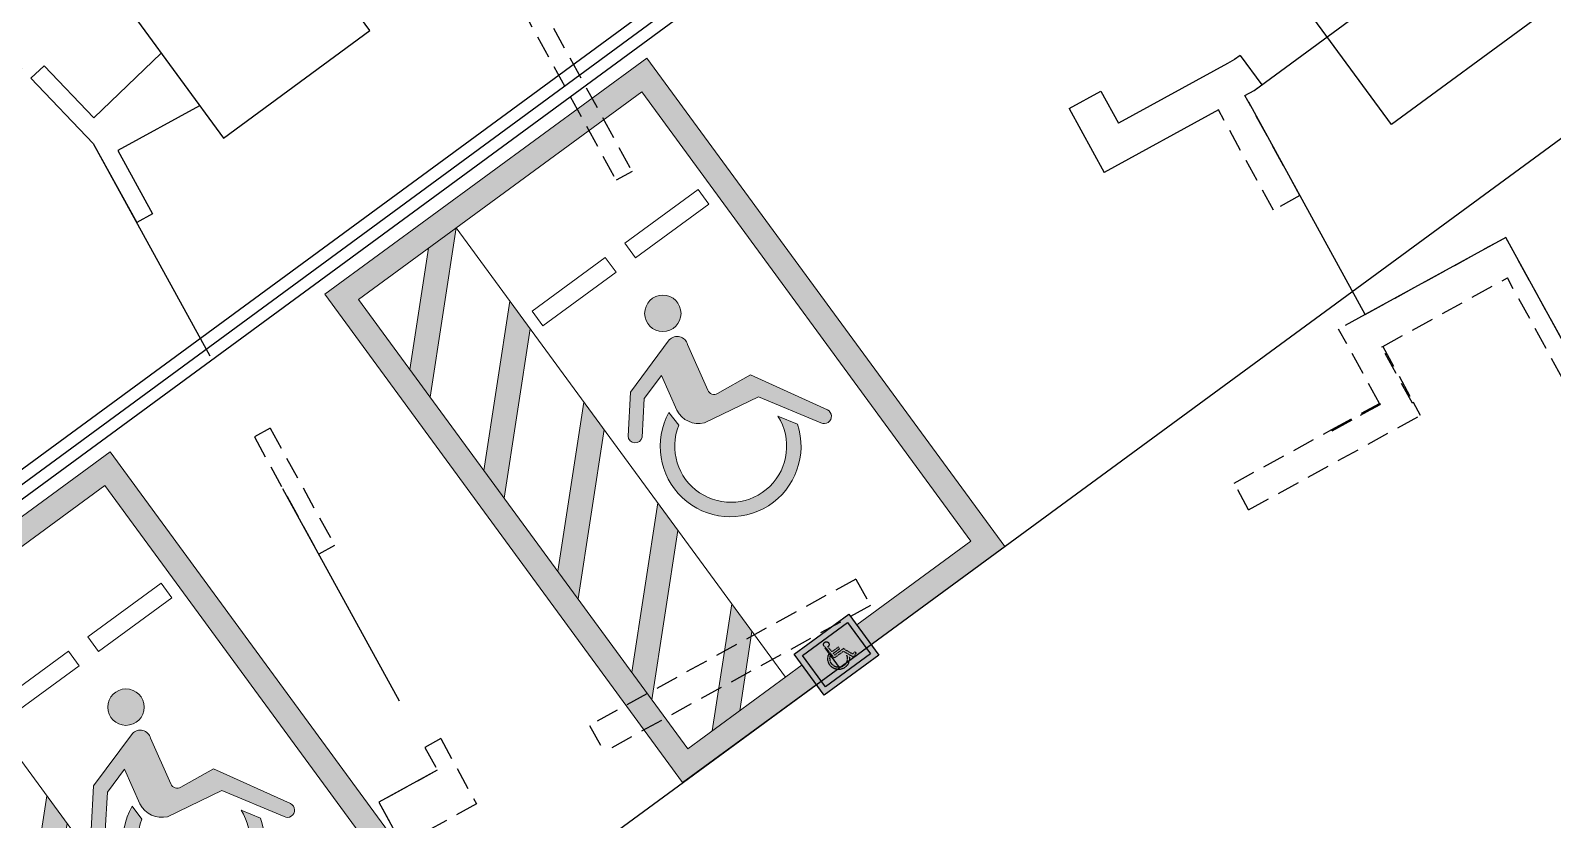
# Model space of a CAD drawing. Header units: millimetres. Extents: x 75184266 to 76346726, y -35077925 to -33679385.
# Drawn here: x 75323473 to 75336047, y -34543827 to -34537311 of the extents above; entities that cross this region are included whole.
import ezdxf

# ---------------------------------------------------------------- set-up
doc = ezdxf.new("R2010")
doc.units = ezdxf.units.MM
doc.header["$LTSCALE"] = 50
doc.header["$MEASUREMENT"] = 0
for name, pattern in [('HIDDEN2', [0.1875, 0.125, -0.0625]), ('XR-지하3층$0$H', [1.3, 0.8, -0.5]), ('XR-지하3층$0$HIDDEN2', [0.1875, 0.125, -0.0625])]:
    doc.linetypes.add(name, pattern=pattern)
for name, color, linetype in [('XR-지하3층$0$1HIDDEN2', 1, 'XR-지하3층$0$HIDDEN2'), ('XR-지하3층$0$5', 5, 'CONTINUOUS'), ('XR-지하3층$0$hat', 8, 'CONTINUOUS'), ('XR-지하3층$0$장애인', 11, 'CONTINUOUS'), ('XR-지하3층$0$확장형주차', 8, 'CONTINUOUS')]:
    doc.layers.add(name, color=color, linetype=linetype)
doc.layers.add('건축', color=8, linetype='CONTINUOUS', plot=False)
doc.layers.add('유도관제-주차면B2', color=7, linetype='CONTINUOUS', lineweight=100)

# ---------------------------------------------------------------- blocks, each defined once
blk = doc.blocks.new('XR-지하3층$0$확장형 주차')
at = {"layer": 'XR-지하3층$0$확장형주차', "color": 7}
for p, q in [((0.0026125609874725, 3964.999964468182), (800.0026358217001, 3965.000250250101)), ((800.0025492608546, 3835.00025024265), (800.0026358217001, 3965.000250250101)), ((0.0025260448455811, 3834.999964468181), (800.0025492608546, 3835.00025024265))]:
    blk.add_line(p, q, dxfattribs=at)
blk.add_lwpolyline([(2499.999999918044, 5099.999999972061), (0, -3.7252903e-08)], dxfattribs=at)
blk.add_lwpolyline([(2500.078474617488, 5090.950575601309), (0.0784746472900224, 5090.950575564056), (0.07847469199350599, -9.049424413591623), (2500.078474691994, -9.049424413591623)], close=True, dxfattribs=at)
for centre in [(237.5025781989098, 3900.000624813139), (612.5025877356528, 3900.000375129283)]:
    blk.add_circle(centre, 17.49999999999998, dxfattribs=at)
blk = doc.blocks.new('XR-지하3층$0$장애인 주차')
at = {"layer": 'XR-지하3층$0$5', "ltscale": 4}
h = blk.add_hatch(color=7, dxfattribs=at)
h.dxf.hatch_style = 1
h.paths.add_polyline_path([(3841.997264835671, -695.0780087946878), (4402.000121470854, -695.0780087946878), (4402.000121470854, -1115.080151271075), (3841.997264835671, -1115.080151271075)])
h.paths.add_polyline_path([(3891.997519892382, -1065.079896214363), (4351.99986641414, -1065.079896214363), (4351.99986641414, -745.0782638514011), (3891.997519892382, -745.0782638514011)], flags=16)
h.paths.add_polyline_path([(3982.199268697524, -989.8749685254544), (3988.055078290212, -973.1311586538368), (4011.176556505419, -981.2174290407376), (4046.302626567036, -898.3408815806098), (4135.870332298697, -898.3408815806098), (4137.145780135219, -880.6026270158372), (4072.273199870749, -880.602627015849), (4072.273199870749, -862.8643724511003), (4138.421227971735, -862.8643724511003), (4142.235960863689, -809.8110830911862, -3.722470104551928), (4160.964472694517, -796.67601004478), (4152.378934681071, -916.0791361453585), (4058.050227145791, -916.0791361453702), (4021.01875284036, -1003.451299681202)], flags=0)
h = blk.add_hatch(color=256, dxfattribs=at)
h.dxf.hatch_style = 1
h.paths.add_polyline_path([(4351.99986641414, -1065.079896214362), (4351.999866414141, -745.0782638514011), (3891.997519892383, -745.0782638514011), (3891.997519892382, -1065.079896214363)])
at = {"layer": 'XR-지하3층$0$hat'}
h = blk.add_hatch(color=7, dxfattribs=at)
edge = h.paths.add_edge_path()
edge.add_line((4160.964472694536, -796.67601004485), (4152.378934681087, -916.0791361454055))
edge.add_line((4152.37893468108, -916.0791361454167), (4058.050227145789, -916.0791361454283))
edge.add_line((4058.050227145791, -916.0791361454167), (4021.018752840348, -1003.451299681236))
edge.add_line((4021.018752840351, -1003.451299681236), (3982.199268697519, -989.874968525477))
edge.add_line((3982.199268697524, -989.874968525477), (3988.055078290214, -973.1311586538714))
edge.add_line((3988.055078290212, -973.1311586538714), (4011.176556505425, -981.2174290407828))
edge.add_line((4011.176556505419, -981.2174290407955), (4046.302626567057, -898.3408815806679))
edge.add_line((4046.302626567061, -898.340881580656), (4135.870332298704, -898.3408815806441))
edge.add_line((4135.870332298706, -898.340881580656), (4137.145780135244, -880.6026270158836))
edge.add_line((4137.145780135244, -880.6026270158836), (4072.273199870745, -880.6026270158953))
edge.add_line((4072.273199870749, -880.6026270158836), (4072.273199870746, -862.8643724511348))
edge.add_line((4072.273199870749, -862.8643724511348), (4138.421227971742, -862.8643724511229))
edge.add_line((4138.421227971745, -862.8643724511348), (4142.235960863693, -809.8110830912447))
edge.add_arc((4140.258635246823, -787.0722665791609), 22.82462689652929, -24.88272667549188, 274.96983382009233, ccw=False)
edge = h.paths.add_edge_path()
edge.add_line((4047.665030254847, -981.4920170499337), (4057.804424407357, -957.5691022683568))
edge.add_arc((4127.470813777448, -941.6413942127928), 71.46396078982474, 192.8780981385994, 416.1688054886157)
edge.add_line((4167.258228158817, -882.277606019873), (4168.678321340426, -862.5277004258722))
edge.add_arc((4127.470813777439, -941.641394212781), 89.20221535457303, 206.535022543775, 422.4865967028556, ccw=False)
at = {"layer": 'XR-지하3층$0$장애인', "lineweight": 5, "true_color": 0xffffff}
blk.add_hatch(color=7, dxfattribs=at).paths.add_polyline_path([(2471.998693153262, 3994.919848728925), (2471.998693153262, -1005.080151271075), (3841.997264835671, -1005.080151271075), (3841.997264835671, -805.0801512710747), (2671.998693153263, -805.0801512710751), (2671.998693153262, 3794.919848728925), (5571.998693153263, 3794.919848728926), (5571.998693153262, -805.080151271075), (4402.000121470854, -805.080151271075), (4402.000121470854, -1005.080151271075), (5771.998693153262, -1005.080151271075), (5771.998693153262, 3994.919848728925)])
h = blk.add_hatch(color=7, dxfattribs=at)
h.paths.add_polyline_path([(5571.998693153262, 2794.914747595385), (5571.998693153262, 3077.758902888156), (4854.837747312696, 3794.919848728925), (4571.993592018897, 3794.919848728925)])
h.paths.add_polyline_path([(4571.993592018706, 3044.916022878447), (4571.993592018645, 2762.071867584627), (5571.998693153263, 1762.066766450834), (5571.998693153263, 2044.910921743602)])
h.paths.add_polyline_path([(4571.993592018483, 2012.068041734125), (4571.993592018423, 1729.223886441228), (5571.998693153262, 729.2187853062899), (5571.99869315326, 1012.062940599053)])
h.paths.add_polyline_path([(5571.99869315326, -303.629195838255), (5571.99869315326, -20.78504054549086), (4571.993592018262, 979.220060589802), (4571.993592018202, 696.3759052969056)])
h.paths.add_polyline_path([(4571.99359201804, -53.62792055452175), (4571.99359201798, -336.4720758474171), (5040.601667441591, -805.080151271075), (5323.445822734374, -805.0801512710751)])
h = blk.add_hatch(color=7, dxfattribs=at)
h.paths.add_polyline_path([(3763.150870514194, 2216.264290113818, -1), (3462.570463011247, 2216.264290113882, -1)])
h.paths.add_polyline_path([(3992.194974712547, 1503.153291136039, -0.3430925305423056), (3870.429412635672, 1283.463612269276), (3381.11380824785, 1193.932868147644), (3089.64061403725, 708.0093506300605, -0.9316528967307836), (2986.990762166922, 769.5822570894251), (3329.523243890798, 1378.635825979506), (3638.530074299372, 1415.295302762543, 0.4460483878234904), (3688.559342324034, 1485.064711287606), (3600.488111895317, 1888.254374792776, -0.5961441325676429), (3698.969839655798, 2008.645807942122), (4213.677944949887, 1850.800996607583), (4443.199970943389, 1569.414632520067, -0.8833640971827884), (4354.906219544061, 1492.991562665783), (4150.936932001604, 1740.869922228085), (3925.143719778168, 1810.1136093145)])
h.paths.add_polyline_path([(4052.621828863025, 1393.018152349396), (4055.397873318553, 1527.544381644268, -1.526545251934503), (3257.253911445657, 820.1519422765429), (3348.0148907452, 968.8766923101947, 1.638056132797179)])
at = {"layer": 'XR-지하3층$0$1HIDDEN2', "color": 11}
for points in [[(4160.96447269452, -796.6760100447573), (4152.378934681071, -916.0791361453585), (4058.050227145791, -916.0791361453702), (4021.01875284036, -1003.451299681202), (3982.199268697524, -989.8749685254544), (3988.055078290212, -973.1311586538368), (4011.176556505419, -981.2174290407376), (4046.302626567036, -898.3408815806098), (4135.870332298697, -898.3408815806098), (4137.145780135219, -880.6026270158372), (4072.273199870749, -880.602627015849), (4072.273199870749, -862.8643724511003), (4138.421227971735, -862.8643724511003), (4142.235960863685, -809.8110830912219)], [(4167.258228158817, -882.2776060198148), (4168.678321340427, -862.5277004258032)]]:
    blk.add_lwpolyline(points, dxfattribs=at)
for centre, radius, start, end in [((4127.470813777439, -941.6413942127574), 89.20221535457668, 206.5350225406521, 62.48659670311565), ((4140.258635247797, -787.0722665790381), 22.8246268965323, 335.1172733215335, 274.9698338172116), ((4127.470813777439, -941.6413942127574), 71.46396078982, 192.8780981454637, 56.1688054908522)]:
    blk.add_arc(centre, radius, start, end, dxfattribs=at)
at = {"layer": 'XR-지하3층$0$5', "lineweight": 5}
for p, q in [((4571.993592018865, 3794.919848728925), (4571.99359201788, -805.1036164912276)), ((5571.998693153045, 2794.914747595602), (4571.99359201868, 3794.919848729143)), ((5571.998693153109, 3077.758902888307), (4854.837747312696, 3794.919848728925)), ((5571.998693152887, 2044.910921743978), (4571.993592018702, 3044.91602287845)), ((5571.998693152824, 1762.066766451273), (4571.993592018458, 2762.071867584813)), ((5571.998693152665, 1012.062940599649), (4571.993592018487, 2012.068041734122)), ((5571.998693152607, 729.2187853069445), (4571.993592018236, 1729.223886441416)), ((5571.998693152449, -20.78504054467885), (4571.993592018271, 979.2200605897937)), ((5571.998693152392, -303.6291958373836), (4571.99359201802, 696.3759052970881)), ((5323.445822734374, -805.080151271075), (4571.993592017399, -53.62792055387945)), ((5040.601667441591, -805.0801512710751), (4571.993592017149, -336.4720758465851))]:
    blk.add_line(p, q, dxfattribs=at)
at = {"layer": 'XR-지하3층$0$5', "ltscale": 4}
for p, q in [((4165.298914032375, -1004.579583198746), (4165.298914032418, -804.5785629718947)), ((4165.298914032418, -804.5785629718947), (4165.298914032399, -904.5790730853205))]:
    blk.add_line(p, q, dxfattribs=at)
at = {"layer": 'XR-지하3층$0$5', "lineweight": 5}
for points in [[(3841.997264835671, -1005.080151271075), (2471.998693153262, -1005.080151271075), (2471.998693153262, 3994.919848728925), (5771.998693153262, 3994.919848728925), (5771.998693153262, -1005.080151271075), (4402.000121470854, -1005.080151271075)], [(3841.997264835671, -805.080151271075), (2671.998693153262, -805.080151271075), (2671.998693153262, 3794.919848728925), (5571.998693153262, 3794.919848728925), (5571.998693153262, -805.080151271075), (4402.000121470854, -805.080151271075)]]:
    blk.add_lwpolyline(points, dxfattribs=at)
at = {"layer": 'XR-지하3층$0$5', "ltscale": 4}
for points in [[(3841.997264835671, -695.0780087946878), (3841.997264835671, -1115.080151271075), (4402.000121470854, -1115.080151271075), (4402.000121470854, -695.0780087946878)], [(3891.997519892382, -745.0782638514011), (3891.997519892382, -1065.079896214363), (4351.99986641414, -1065.079896214363), (4351.99986641414, -745.0782638514011)]]:
    blk.add_lwpolyline(points, close=True, dxfattribs=at)
at = {"layer": 'XR-지하3층$0$장애인', "color": 8, "lineweight": 5}
for p, q in [((3688.559342332695, 1485.064711247559), (3600.488111895317, 1888.254374792776, 0.0001127901416624)), ((3698.969839655798, 2008.645807942122, 0.0001127901416624), (4213.677944949887, 1850.800996607583, 0.0001127901416624)), ((3925.143719778168, 1810.1136093145, 0.0001127901416628), (4150.936931998761, 1740.869922228213, 0.0001127901416628)), ((4213.677944949887, 1850.800996607583, 0.0001127901416624), (4443.199970943389, 1569.414632520067, 0.0001127901416624)), ((4150.936931998761, 1740.869922228213, 0.0001127901416624), (4354.906219542198, 1492.991562667646, 0.0001127901416624)), ((4055.397873318553, 1527.544381644268), (4052.621828863025, 1393.018152349396)), ((3348.0148907452, 968.8766923101947), (3257.253911445657, 820.1519422765429))]:
    blk.add_line(p, q, dxfattribs=at)
at = {"layer": 'XR-지하3층$0$장애인', "color": 7, "lineweight": 5}
for points in [[(3523.087905746778, 2719.914365010331), (2773.084079896087, 2719.914365010489), (2773.084079896117, 2869.915130179697), (3523.087905746808, 2869.915130179538)], [(4473.091731597468, 2719.914365010173), (3723.087905746778, 2719.914365010331), (3723.087905746807, 2869.915130179538), (4473.091731597498, 2869.91513017938)]]:
    blk.add_lwpolyline(points, close=True, dxfattribs=at)
at = {"layer": 'XR-지하3층$0$장애인', "color": 8, "lineweight": 5, "extrusion": (0.9769639672697208, 0.2134043267054538, 0), "elevation": 4221.010056634456}
blk.add_lwpolyline([(616.5749219792176, -1.361e-12), (930.7731202234108, 7.74314296328e-05)], dxfattribs=at)
at = {"layer": 'XR-지하3층$0$장애인', "color": 8, "lineweight": 5}
for points in [[(3094.003420647085, 715.2827374036459, -1.00000207931052), (2986.990762167387, 769.5822570894251), (3329.523243890658, 1378.635825979506), (3639.504234780377, 1415.410873711946)], [(3992.194974726538, 1503.153291048849, -0.3430925306230898), (3870.429412635905, 1283.463612269276), (3381.11380824785, 1193.932868147644), (3094.00334222139, 715.2825828427982)]]:
    blk.add_lwpolyline(points, format="xyb", dxfattribs=at)
blk.add_circle((3612.86066676265, 2216.264290113847), 150.2902037515436, dxfattribs=at)
for centre, radius, start, end in [((3682.273866816963, 1921.827955426305, 0.0001127901416624), 88.40868183990986, 79.114325303064, 202.3184667627445), ((3810.443948158834, 999.9582689007906), 581.6782029713268, 198.0059943864644, 65.09494261077565), ((4394.302026809838, 1536.692142405893, 0.0001127901416624), 58.83681075443838, 227.9655321143891, 33.79042661822502), ((3809.277803001397, 999.938049550793), 462.3075622753882, 183.8524707476317, 58.23960059225904), ((3632.220671032975, 1472.641407940697), 57.69215153581592, 276.2786130993196, 12.43534843258914)]:
    blk.add_arc(centre, radius, start, end, dxfattribs=at)

msp = doc.modelspace()

# ---------------------------------------------------------------- linework, layer by layer
at = {"layer": '건축'}
for p, q in [((75318295.84517948, -34551267.9268242), (75354667.6165108, -34524602.03272166)), ((75324553.00324562, -34537499.14074268, 3.0346708e-09), (75323997.08719522, -34538031.59598175, 3.0346708e-09)), ((75333466.8581296, -34537517.0431576, 3.0346708e-09), (75333419.15197463, -34537552.04213154, 3.0346708e-09)), ((75333466.8581296, -34537517.0431576, 3.0346708e-09), (75333644.31490357, -34537758.92968756, 3.0346708e-09)), ((75333466.85812962, -34537517.04315758, 0.09316056017286421), (75333644.31490357, -34537758.92968755, 0.09316056017286421)), ((75323585.52344503, -34537601.89808856, 3.0346708e-09), (75323477.19624506, -34537705.65365581, 3.0346708e-09)), ((75323997.08719522, -34538031.59598175, 3.0346708e-09), (75323585.52344503, -34537601.89808856, 3.0346708e-09)), ((75333361.10674877, -34537583.90677762, 3.0346708e-09), (75332462.5920416, -34538077.15754661, 3.0346708e-09)), ((75333419.15197463, -34537552.04213154, 3.0346708e-09), (75333361.10674968, -34537583.90677623, 3.0346708e-09)), ((75323992.51555644, -34538243.67874268, 3.0346708e-09), (75323477.19624507, -34537705.65365583, 3.0346708e-09)), ((75333580.75466774, -34537805.55979301, 3.0346708e-09), (75333644.31490357, -34537758.92968756, 3.0346708e-09)), ((75332316.73463985, -34537811.46101075, 3.0346708e-09), (75332462.59204163, -34538077.1575467, 3.0346708e-09)), ((75333505.47282863, -34537846.8866904, 3.0346708e-09), (75333580.75466774, -34537805.55979301, 3.0346708e-09)), ((75324870.9889598, -34537932.54562168, 3.0346708e-09), (75324196.1885514, -34538302.98565766, 3.0346708e-09)), ((75332053.75472553, -34537955.82708944, 3.0346708e-09), (75332343.97820613, -34538484.5035397, 3.0346708e-09)), ((75333286.32289898, -34537967.19175752, 3.0346708e-09), (75332343.97820613, -34538484.5035397, 3.0346708e-09)), ((75323992.51555644, -34538243.67874268, 3.0346708e-09), (75324351.02465038, -34538896.74552689, 3.0346708e-09)), ((75324196.1885514, -34538302.98565766, 3.0346708e-09), (75324482.51460747, -34538824.56248757, 3.0346708e-09)), ((75324482.51460747, -34538824.56248757, 3.0346708e-09), (75324351.02465038, -34538896.74552691, 3.0346708e-09))]:
    msp.add_line(p, q, dxfattribs=at)
at = {"layer": '건축', "ltscale": 100}
msp.add_line((75313834.04074888, -34548076.8292115, 3.095523029274399e-09), (75330389.0089539, -34535931.50122727, 3.095523029274395e-09), dxfattribs=at)
at = {"layer": '건축', "ltscale": 0.5}
for p, q in [((75313981.48194212, -34547844.63588352, 3.0720889e-09), (75329893.32392633, -34536171.12873213, 3.0720889e-09)), ((75313981.48132679, -34548092.68652583, 3.0720889e-09), (75329990.39846498, -34536347.96150386, 3.0720889e-09)), ((75334717.05211121, -34538088.2470225, 3.0346708e-09), (75334007.1145892, -34537120.78192502, 3.0346708e-09)), ((75335926.38348316, -34537200.82512005, 3.0346708e-09), (75334717.05211121, -34538088.2470225, 3.0346708e-09))]:
    msp.add_line(p, q, dxfattribs=at)
at = {"layer": '건축', "linetype": 'HIDDEN2', "ltscale": 30}
for p, q in [((75327255.52155392, -34536623.52694151, 3.0346708e-09), (75328311.8000301, -34538547.66331413, 3.0346708e-09)), ((75327387.01151106, -34536551.34390214, 3.0346708e-09), (75328443.28998725, -34538475.48027475, 3.0346708e-09)), ((75333741.0760472, -34538795.57848752, 3.0346708e-09), (75333286.32289898, -34537967.19175752, 3.0346708e-09)), ((75328443.28998725, -34538475.48027475, 3.0346708e-09), (75328311.8000301, -34538547.66331413, 3.0346708e-09)), ((75333960.22597574, -34538675.27342173, 3.0346708e-09), (75333741.0760472, -34538795.57848752, 3.0346708e-09)), ((75336666.43763913, -34540851.54165578, 3.0346708e-09), (75335660.68729094, -34539019.44825387, 3.0346708e-09)), ((75334616.89692481, -34540390.9899673, 3.0346708e-09), (75334280.04274115, -34539777.37016729, 3.0346708e-09)), ((75334499.19260766, -34539657.06513573, 3.0346708e-09), (75334499.19266963, -34539657.06510168, 3.0346708e-09)), ((75334499.19260766, -34539657.06513573, 3.0346708e-09), (75334499.19266963, -34539657.06510168, 3.0346708e-09)), ((75325454.57953773, -34540595.29391024, 3.0346708e-09), (75325323.08958067, -34540667.47694963, 3.0346708e-09)), ((75325454.57953773, -34540595.29391024, 3.0346708e-09), (75325986.32791106, -34541563.93656382, 3.0346708e-09)), ((75325323.08958067, -34540667.47694963, 3.0346708e-09), (75325854.83795397, -34541636.11960317, 3.0346708e-09)), ((75325986.32791106, -34541563.93656382, 3.0346708e-09), (75325854.83795397, -34541636.11960317, 3.0346708e-09)), ((75330291.1757953, -34541841.6231773, 3.0346708e-09), (75328090.91051267, -34543049.48603624, 3.0346708e-09)), ((75330291.17579529, -34541841.62317735, 3.0346708e-09), (75330411.48086096, -34542060.77310592, 3.0346708e-09)), ((75330411.48086096, -34542060.77310592, 3.0346708e-09), (75328211.21557826, -34543268.63596478, 3.0346708e-09)), ((75326862.1487888, -34543159.34804365, 3.0346708e-09), (75326730.65883169, -34543231.53108302, 3.0346708e-09)), ((75326862.1487888, -34543159.34804365, 3.0346708e-09), (75327158.09926713, -34543698.45689857, 3.0346708e-09)), ((75326730.65883169, -34543231.53108303, 3.0346708e-09), (75326834.121205, -34543420.00005227, 3.0346708e-09)), ((75326834.12120499, -34543420.00005226, 3.0346708e-09), (75326351.99136204, -34543684.67119661, 3.0346708e-09)), ((75326351.99136204, -34543684.67119661, 3.0346708e-09), (75326939.08008231, -34544754.12284797, 3.0346708e-09)), ((75327158.09926713, -34543698.45689857, 3.0346708e-09), (75326675.96942414, -34543963.12804295, 3.0346708e-09))]:
    msp.add_line(p, q, dxfattribs=at)
at = {"layer": '건축', "linetype": 'XR-지하3층$0$H', "ltscale": 50, "elevation": 3.0346708e-09}
for points in [[(75339443.0789327, -34545909.52269937), (75335660.6873289, -34539019.44830703), (75334499.19270752, -34539657.0651548), (75333505.47286426, -34537846.8867454), (75333580.75470665, -34537805.55984621), (75336849.31146532, -34535407.62748557), (75337121.4118521, -34535778.52016497), (75342112.33725394, -34532116.995396), (75342408.09854381, -34532520.13961259), (75346987.81684467, -34529160.2913593), (75346839.93616071, -34528958.71919761), (75348629.89648247, -34527645.53907042), (75348777.77716655, -34527847.11123211)], [(75319769.66401322, -34533834.76176246), (75323992.51559404, -34538243.67879444), (75326834.121205, -34543420.00005227), (75326351.99136204, -34543684.67119661), (75329253.74958234, -34548970.56752618)]]:
    msp.add_lwpolyline(points, dxfattribs=at)
at = {"layer": '건축', "elevation": 3.0346708e-09}
msp.add_lwpolyline([(75324357.09524398, -34537232.12408137), (75325066.9573141, -34538199.64454183), (75326276.35788968, -34537312.31695411), (75325566.49581954, -34536344.79649367)], close=True, dxfattribs=at)
msp.add_lwpolyline([(75332053.75472553, -34537955.82708944), (75332316.73463985, -34537811.46101075)], dxfattribs=at)
at = {"layer": '건축', "linetype": 'HIDDEN2', "ltscale": 30, "elevation": 3.0346708e-09}
for points in [[(75333960.22597575, -34538675.27342176), (75333505.4728272, -34537846.88669119)], [(75334499.19266962, -34539657.0651017), (75335660.68729089, -34539019.44825387)], [(75334643.55874835, -34539920.04501601), (75335673.56341253, -34539354.61120753)], [(75336534.94768193, -34540923.72469516), (75335673.56341253, -34539354.61120753)], [(75334499.19266962, -34539657.0651017), (75334499.19266975, -34539657.06510171), (75334280.04274115, -34539777.37016729)], [(75334898.60548748, -34540384.64286448), (75334889.83949022, -34540389.45506717), (75334634.79275121, -34539924.85721862), (75334643.55874835, -34539920.04501601)], [(75333536.260382, -34541269.41165555), (75334956.35191901, -34540489.83483022), (75334898.60548748, -34540384.64286448)], [(75334222.4270533, -34540607.5390853), (75334227.23925592, -34540616.30508244), (75334621.7091274, -34540399.75596437), (75334616.89692476, -34540390.98996723)], [(75333415.95531635, -34541050.26172698), (75334222.42705339, -34540607.53908546)], [(75333536.260382, -34541269.41165555), (75333415.95531635, -34541050.26172698)], [(75328090.91051267, -34543049.48603624), (75328211.21557826, -34543268.63596478)]]:
    msp.add_lwpolyline(points, dxfattribs=at)
for points in [[(75334634.79275121, -34539924.85721862), (75334643.55874835, -34539920.04501601), (75334898.60548736, -34540384.64286454), (75334889.83949022, -34540389.45506717)], [(75334227.23925592, -34540616.30508244), (75334222.4270533, -34540607.5390853), (75334616.89692476, -34540390.98996723), (75334621.7091274, -34540399.75596437)]]:
    msp.add_lwpolyline(points, close=True, dxfattribs=at)

# ---------------------------------------------------------------- block references
at = {"layer": '유도관제-주차면B2', "xscale": -1}
for name, p, rotation in [('XR-지하3층$0$장애인 주차', (75332921.43956459, -34539298.93912084), 36.24693489493007), ('XR-지하3층$0$장애인 주차', (75328486.47026911, -34542550.4282965), 36.24693489493007), ('XR-지하3층$0$확장형 주차', (75324425.76057586, -34546773.79097787), 36.24693336340453)]:
    msp.add_blockref(name, p, dxfattribs=dict(at, rotation=rotation))

doc.saveas('drawing.dxf')
